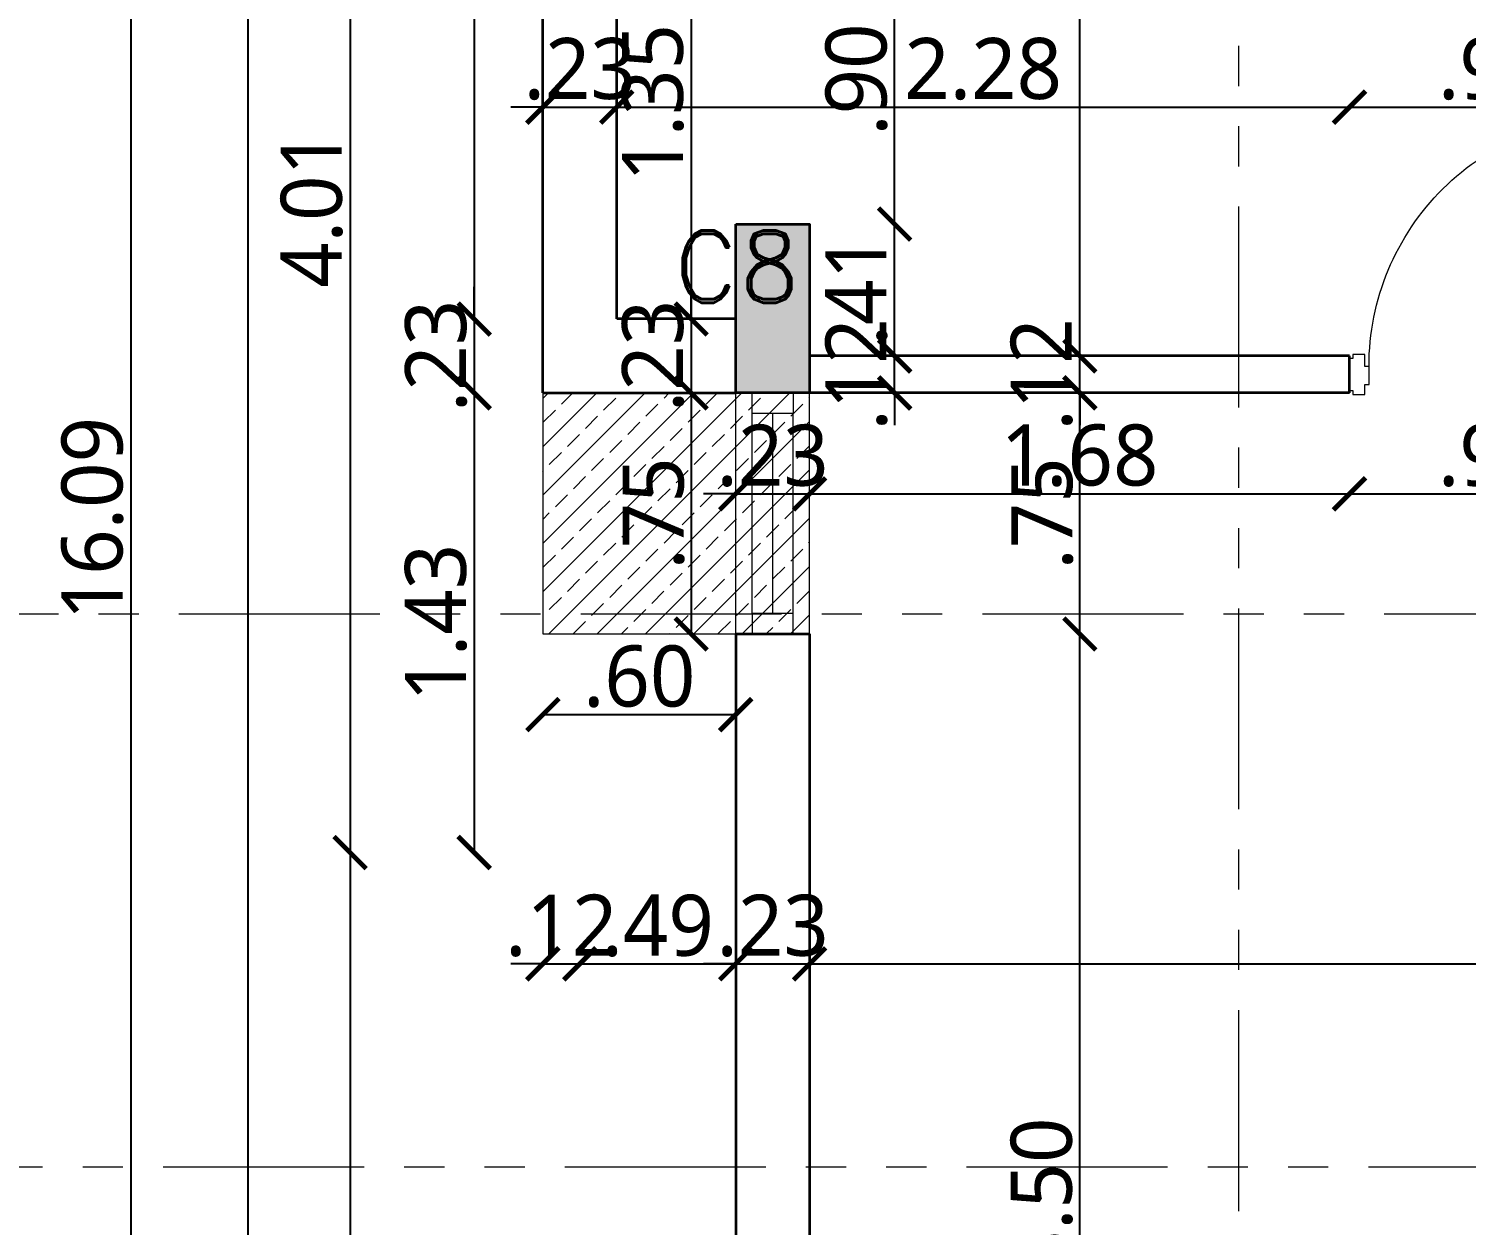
# Model space of a CAD drawing. Extents: x 2450 to 2649, y -7 to 131.
# Drawn here: x 2452.983 to 2457.456, y 115.521 to 119.243 of the extents above; entities that cross this region are included whole.
import ezdxf
from ezdxf.enums import TextEntityAlignment as Align

# ---------------------------------------------------------------- set-up
doc = ezdxf.new("R2010")
doc.units = 0
doc.header["$MEASUREMENT"] = 0
doc.header["$PDMODE"] = 34
doc.linetypes.add('HIDDEN', pattern=[0.375, 0.25, -0.125])
doc.linetypes.add('PHANTOM2', pattern=[1.25, 0.625, -0.125, 0.125, -0.125, 0.125, -0.125])
for name, color, linetype, lineweight in [('COLUMN', 5, 'Continuous', 35), ('DOOR-WINDOW', 35, 'Continuous', 13), ('KRB-R.C.C. COLUMN TEXT', 240, 'Continuous', 0), ('SECTION LINE', 3, 'PHANTOM2', 5), ('WALL', 30, 'Continuous', 35), ('WINDOW-LINE', 25, 'Continuous', 9)]:
    doc.layers.add(name, color=color, linetype=linetype, lineweight=lineweight)
for name, color, linetype, lineweight, true_color in [('COULMN HATCH', 7, 'Continuous', 13, 0xadadad), ('HEATCH BEAM BOTTOM', 7, 'Continuous', 13, 0x92bdc9), ('R.C.C PROJATION', 7, 'HIDDEN', 13, 0xa32900), ('WORKING DIM', 7, 'Continuous', 15, 0x292929)]:
    doc.layers.add(name, color=color, linetype=linetype, lineweight=lineweight, true_color=true_color)
doc.styles.add('ROMAND', font='romand.shx')
doc.styles.get("Standard").update_dxf_attribs({"font": 'malgunsl.ttf'})
doc.dimstyles.new('R07', dxfattribs={"dimtxt": 0.19, "dimasz": 0.1, "dimexe": 0.18, "dimexo": 0.0625, "dimgap": 0.02, "dimtad": 1, "dimzin": 4, "dimdsep": 46, "dimtxsty": 'Standard', "dimblk": 'ARCHTICK', "dimcen": 0, "dimse1": 1, "dimse2": 1, "dimclrd": 256, "dimclre": 48, "dimclrt": 256, "dimadec": 0, "dimazin": 0, "dimtm": 1e-09, "dimtfac": 1, "dimtix": 1, "dimtmove": 1, "dimatfit": 3, "dimfxl": 0.18, "dimtolj": 1, "dimtzin": 0, "dimlwe": 15, "dimarcsym": 0})

# ---------------------------------------------------------------- blocks, each defined once
blk = doc.blocks.new('*U75')
at = {"layer": 'WINDOW-LINE'}
for p, q in [((175536.9, -38744.44), (175536.9, -38715.1)), ((175545.9, -38744.44), (175545.9, -38715.1))]:
    blk.add_line(p, q, dxfattribs=at)
at = {"layer": 'WINDOW-LINE', "color": 35, "true_color": 0x9d754d}
for p, q in [((175538.9, -38741.94), (175538.9, -38717.6)), ((175543.9, -38741.94), (175543.9, -38717.6))]:
    blk.add_line(p, q, dxfattribs=at)
at = {"layer": 'WINDOW-LINE', "color": 4, "true_color": 0x24ffff}
blk.add_line((175541.4, -38741.94), (175541.4, -38717.6), dxfattribs=at)
at = {"layer": 'WINDOW-LINE'}
for points in [[(175536.9, -38715.1), (175545.9, -38715.1), (175545.9, -38715.1), (175536.9, -38715.1)], [(175536.9, -38744.44), (175545.9, -38744.44), (175545.9, -38744.44), (175536.9, -38744.44)]]:
    blk.add_lwpolyline(points, close=True, dxfattribs=at)
at = {"layer": 'WINDOW-LINE', "color": 35, "true_color": 0x9d754d}
for points in [[(175538.9, -38715.1), (175543.9, -38715.1), (175543.9, -38717.6), (175538.9, -38717.6)], [(175538.9, -38744.44), (175543.9, -38744.44), (175543.9, -38741.94), (175538.9, -38741.94)]]:
    blk.add_lwpolyline(points, close=True, dxfattribs=at)
blk = doc.blocks.new('*U14')
at = {"layer": 'DOOR-WINDOW'}
for points in [[(0.0492, 0.804), (0.0492, 0.0263), (0.0605, 0.0263), (0.0605, 0.804), (0.0492, 0.804)], [(0, 0.05), (0, -0.05), (0.0105, -0.05), (0.0105, -0.0625), (0.048, -0.0625), (0.048, -0.0313), (0.0605, -0.0313), (0.0605, 0.025), (0.048, 0.025), (0.048, 0.0625), (0.0105, 0.0625), (0.0105, 0.05)], [(0.9, 0.05), (0.9, -0.05), (0.8895, -0.05), (0.8895, -0.0625), (0.852, -0.0625), (0.852, -0.0313), (0.8395, -0.0313), (0.8395, 0.025), (0.852, 0.025), (0.852, 0.0625), (0.8895, 0.0625), (0.8895, 0.05)]]:
    blk.add_lwpolyline(points, close=True, dxfattribs=at)
blk.add_arc((0.0605, 0.025), 0.779, 360, 90.3667, dxfattribs=at)
blk = doc.blocks.new('_ArchTick')
at = {"color": 0, "linetype": 'ByBlock', "const_width": 0.15}
blk.add_lwpolyline([(-0.5, -0.5), (0.5, 0.5)], dxfattribs=at)
blk = doc.blocks.new('*D3500')
at = {"layer": 'DEFPOINTS', "color": 0, "transparency": 16777216}
for p in [(2454.5828, 116.6802), (2454.6978, 116.6802), (2454.6978, 116.3339)]:
    blk.add_point(p, dxfattribs=at)
at = {"layer": 'WORKING DIM', "lineweight": -2, "transparency": 16777216}
for p, q in [((2454.5828, 116.3339), (2454.4828, 116.3339)), ((2454.5828, 116.3339), (2454.6978, 116.3339)), ((2454.6978, 116.3339), (2454.7978, 116.3339))]:
    blk.add_line(p, q, dxfattribs=at)
at = {"layer": 'WORKING DIM', "lineweight": -2, "transparency": 16777216, "xscale": 0.1, "yscale": 0.1, "zscale": 0.1}
blk.add_blockref('_ArchTick', (2454.5828, 116.3339), dxfattribs=at)
at = {"layer": 'WORKING DIM', "lineweight": -2, "transparency": 16777216, "xscale": 0.1, "yscale": 0.1, "zscale": 0.1, "rotation": 180}
blk.add_blockref('_ArchTick', (2454.6978, 116.3339), dxfattribs=at)
at = {"layer": 'WORKING DIM', "transparency": 16777216, "insert": (2454.6403, 116.4524), "char_height": 0.19, "attachment_point": 5}
blk.add_mtext('\\A1;.12', dxfattribs=at)
blk = doc.blocks.new('*D3501')
at = {"layer": 'DEFPOINTS', "color": 0, "transparency": 16777216}
for p in [(2454.6978, 116.6802), (2455.1828, 116.6802), (2455.1828, 116.3339)]:
    blk.add_point(p, dxfattribs=at)
at = {"layer": 'WORKING DIM', "lineweight": -2, "transparency": 16777216}
blk.add_line((2454.6978, 116.3339), (2455.1828, 116.3339), dxfattribs=at)
at = {"layer": 'WORKING DIM', "lineweight": -2, "transparency": 16777216, "xscale": 0.1, "yscale": 0.1, "zscale": 0.1, "rotation": 180}
blk.add_blockref('_ArchTick', (2454.6978, 116.3339), dxfattribs=at)
at = {"layer": 'WORKING DIM', "lineweight": -2, "transparency": 16777216, "xscale": 0.1, "yscale": 0.1, "zscale": 0.1}
blk.add_blockref('_ArchTick', (2455.1828, 116.3339), dxfattribs=at)
at = {"layer": 'WORKING DIM', "transparency": 16777216, "insert": (2454.9403, 116.4522), "char_height": 0.19, "attachment_point": 5}
blk.add_mtext('\\A1;.49', dxfattribs=at)
blk = doc.blocks.new('*D3502')
at = {"layer": 'DEFPOINTS', "color": 0, "transparency": 16777216}
for p in [(2455.1828, 116.6802), (2455.4128, 116.6802), (2455.4128, 116.3339)]:
    blk.add_point(p, dxfattribs=at)
at = {"layer": 'WORKING DIM', "lineweight": -2, "transparency": 16777216}
for p, q in [((2455.1828, 116.3339), (2455.0828, 116.3339)), ((2455.1828, 116.3339), (2455.4128, 116.3339)), ((2455.4128, 116.3339), (2455.5128, 116.3339))]:
    blk.add_line(p, q, dxfattribs=at)
at = {"layer": 'WORKING DIM', "lineweight": -2, "transparency": 16777216, "xscale": 0.1, "yscale": 0.1, "zscale": 0.1}
blk.add_blockref('_ArchTick', (2455.1828, 116.3339), dxfattribs=at)
at = {"layer": 'WORKING DIM', "lineweight": -2, "transparency": 16777216, "xscale": 0.1, "yscale": 0.1, "zscale": 0.1, "rotation": 180}
blk.add_blockref('_ArchTick', (2455.4128, 116.3339), dxfattribs=at)
at = {"layer": 'WORKING DIM', "transparency": 16777216, "insert": (2455.2978, 116.4522), "char_height": 0.19, "attachment_point": 5}
blk.add_mtext('\\A1;.23', dxfattribs=at)
blk = doc.blocks.new('*D3503')
at = {"layer": 'DEFPOINTS', "color": 0, "transparency": 16777216}
for p in [(2455.4128, 116.6802), (2460.5928, 116.6802), (2460.5928, 116.3339)]:
    blk.add_point(p, dxfattribs=at)
at = {"layer": 'WORKING DIM', "lineweight": -2, "transparency": 16777216}
blk.add_line((2455.4128, 116.3339), (2460.5928, 116.3339), dxfattribs=at)
at = {"layer": 'WORKING DIM', "lineweight": -2, "transparency": 16777216, "xscale": 0.1, "yscale": 0.1, "zscale": 0.1, "rotation": 180}
blk.add_blockref('_ArchTick', (2455.4128, 116.3339), dxfattribs=at)
at = {"layer": 'WORKING DIM', "lineweight": -2, "transparency": 16777216, "xscale": 0.1, "yscale": 0.1, "zscale": 0.1}
blk.add_blockref('_ArchTick', (2460.5928, 116.3339), dxfattribs=at)
at = {"layer": 'WORKING DIM', "transparency": 16777216, "insert": (2458.0028, 116.4527), "char_height": 0.19, "attachment_point": 5}
blk.add_mtext('\\A1;5.18', dxfattribs=at)
blk = doc.blocks.new('*D3517')
at = {"layer": 'DEFPOINTS', "color": 0, "transparency": 16777216}
for p in [(2455.1828, 118.1102), (2455.4128, 118.1102), (2455.4128, 117.7963)]:
    blk.add_point(p, dxfattribs=at)
at = {"layer": 'WORKING DIM', "lineweight": -2, "transparency": 16777216}
for p, q in [((2455.1828, 117.7963), (2455.0828, 117.7963)), ((2455.1828, 117.7963), (2455.4128, 117.7963)), ((2455.4128, 117.7963), (2455.5128, 117.7963))]:
    blk.add_line(p, q, dxfattribs=at)
at = {"layer": 'WORKING DIM', "lineweight": -2, "transparency": 16777216, "xscale": 0.1, "yscale": 0.1, "zscale": 0.1}
blk.add_blockref('_ArchTick', (2455.1828, 117.7963), dxfattribs=at)
at = {"layer": 'WORKING DIM', "lineweight": -2, "transparency": 16777216, "xscale": 0.1, "yscale": 0.1, "zscale": 0.1, "rotation": 180}
blk.add_blockref('_ArchTick', (2455.4128, 117.7963), dxfattribs=at)
at = {"layer": 'WORKING DIM', "transparency": 16777216, "insert": (2455.2978, 117.9146), "char_height": 0.19, "attachment_point": 5}
blk.add_mtext('\\A1;.23', dxfattribs=at)
blk = doc.blocks.new('*D3518')
at = {"layer": 'DEFPOINTS', "color": 0, "transparency": 16777216}
for p in [(2457.0928, 118.1677), (2455.4128, 118.1102), (2457.0928, 117.7963)]:
    blk.add_point(p, dxfattribs=at)
at = {"layer": 'WORKING DIM', "lineweight": -2, "transparency": 16777216}
blk.add_line((2455.4128, 117.7963), (2457.0928, 117.7963), dxfattribs=at)
at = {"layer": 'WORKING DIM', "lineweight": -2, "transparency": 16777216, "xscale": 0.1, "yscale": 0.1, "zscale": 0.1, "rotation": 180}
blk.add_blockref('_ArchTick', (2455.4128, 117.7963), dxfattribs=at)
at = {"layer": 'WORKING DIM', "lineweight": -2, "transparency": 16777216, "xscale": 0.1, "yscale": 0.1, "zscale": 0.1}
blk.add_blockref('_ArchTick', (2457.0928, 117.7963), dxfattribs=at)
at = {"layer": 'WORKING DIM', "transparency": 16777216, "insert": (2456.2528, 117.9151), "char_height": 0.19, "attachment_point": 5}
blk.add_mtext('\\A1;1.68', dxfattribs=at)
blk = doc.blocks.new('*D3519')
at = {"layer": 'DEFPOINTS', "color": 0, "transparency": 16777216}
for p in [(2457.9928, 118.3402), (2457.0928, 118.1677), (2457.9928, 117.7963)]:
    blk.add_point(p, dxfattribs=at)
at = {"layer": 'WORKING DIM', "lineweight": -2, "transparency": 16777216}
blk.add_line((2457.0928, 117.7963), (2457.9928, 117.7963), dxfattribs=at)
at = {"layer": 'WORKING DIM', "lineweight": -2, "transparency": 16777216, "xscale": 0.1, "yscale": 0.1, "zscale": 0.1, "rotation": 180}
blk.add_blockref('_ArchTick', (2457.0928, 117.7963), dxfattribs=at)
at = {"layer": 'WORKING DIM', "lineweight": -2, "transparency": 16777216, "xscale": 0.1, "yscale": 0.1, "zscale": 0.1}
blk.add_blockref('_ArchTick', (2457.9928, 117.7963), dxfattribs=at)
at = {"layer": 'WORKING DIM', "transparency": 16777216, "insert": (2457.5428, 117.9146), "char_height": 0.19, "attachment_point": 5}
blk.add_mtext('\\A1;.90', dxfattribs=at)
blk = doc.blocks.new('*D3532')
at = {"layer": 'DEFPOINTS', "color": 0, "transparency": 16777216}
for p in [(2454.8128, 118.9995), (2454.5828, 118.9411), (2454.8128, 118.9411)]:
    blk.add_point(p, dxfattribs=at)
at = {"layer": 'WORKING DIM', "lineweight": -2, "transparency": 16777216}
for p, q in [((2454.5828, 118.9995), (2454.4828, 118.9995)), ((2454.5828, 118.9995), (2454.8128, 118.9995)), ((2454.8128, 118.9995), (2454.9128, 118.9995))]:
    blk.add_line(p, q, dxfattribs=at)
at = {"layer": 'WORKING DIM', "lineweight": -2, "transparency": 16777216, "xscale": 0.1, "yscale": 0.1, "zscale": 0.1}
blk.add_blockref('_ArchTick', (2454.5828, 118.9995), dxfattribs=at)
at = {"layer": 'WORKING DIM', "lineweight": -2, "transparency": 16777216, "xscale": 0.1, "yscale": 0.1, "zscale": 0.1, "rotation": 180}
blk.add_blockref('_ArchTick', (2454.8128, 118.9995), dxfattribs=at)
at = {"layer": 'WORKING DIM', "transparency": 16777216, "insert": (2454.6978, 119.1178), "char_height": 0.19, "attachment_point": 5}
blk.add_mtext('\\A1;.23', dxfattribs=at)
blk = doc.blocks.new('*D3533')
at = {"layer": 'DEFPOINTS', "color": 0, "transparency": 16777216}
for p in [(2457.0928, 118.9995), (2454.8128, 118.9411), (2457.0928, 118.2896)]:
    blk.add_point(p, dxfattribs=at)
at = {"layer": 'WORKING DIM', "lineweight": -2, "transparency": 16777216}
blk.add_line((2454.8128, 118.9995), (2457.0928, 118.9995), dxfattribs=at)
at = {"layer": 'WORKING DIM', "lineweight": -2, "transparency": 16777216, "xscale": 0.1, "yscale": 0.1, "zscale": 0.1, "rotation": 180}
blk.add_blockref('_ArchTick', (2454.8128, 118.9995), dxfattribs=at)
at = {"layer": 'WORKING DIM', "lineweight": -2, "transparency": 16777216, "xscale": 0.1, "yscale": 0.1, "zscale": 0.1}
blk.add_blockref('_ArchTick', (2457.0928, 118.9995), dxfattribs=at)
at = {"layer": 'WORKING DIM', "transparency": 16777216, "insert": (2455.9528, 119.1178), "char_height": 0.19, "attachment_point": 5}
blk.add_mtext('\\A1;2.28', dxfattribs=at)
blk = doc.blocks.new('*D3534')
at = {"layer": 'DEFPOINTS', "color": 0, "transparency": 16777216}
for p in [(2457.9928, 118.9995), (2457.9928, 118.4621), (2457.0928, 118.2896)]:
    blk.add_point(p, dxfattribs=at)
at = {"layer": 'WORKING DIM', "lineweight": -2, "transparency": 16777216}
blk.add_line((2457.0928, 118.9995), (2457.9928, 118.9995), dxfattribs=at)
at = {"layer": 'WORKING DIM', "lineweight": -2, "transparency": 16777216, "xscale": 0.1, "yscale": 0.1, "zscale": 0.1, "rotation": 180}
blk.add_blockref('_ArchTick', (2457.0928, 118.9995), dxfattribs=at)
at = {"layer": 'WORKING DIM', "lineweight": -2, "transparency": 16777216, "xscale": 0.1, "yscale": 0.1, "zscale": 0.1}
blk.add_blockref('_ArchTick', (2457.9928, 118.9995), dxfattribs=at)
at = {"layer": 'WORKING DIM', "transparency": 16777216, "insert": (2457.5428, 119.1178), "char_height": 0.19, "attachment_point": 5}
blk.add_mtext('\\A1;.90', dxfattribs=at)
blk = doc.blocks.new('*D3593')
at = {"layer": 'DEFPOINTS', "color": 0, "transparency": 16777216}
for p in [(2455.4128, 120.6852), (2454.3693, 118.3402), (2454.8128, 118.3402)]:
    blk.add_point(p, dxfattribs=at)
at = {"layer": 'WORKING DIM', "lineweight": -2, "transparency": 16777216}
blk.add_line((2454.3693, 120.6852), (2454.3693, 118.3402), dxfattribs=at)
at = {"layer": 'WORKING DIM', "lineweight": -2, "transparency": 16777216, "xscale": 0.1, "yscale": 0.1, "zscale": 0.1}
for p, rotation in [((2454.3693, 120.6852), 90), ((2454.3693, 118.3402), 270)]:
    blk.add_blockref('_ArchTick', p, dxfattribs=dict(at, rotation=rotation))
at = {"layer": 'WORKING DIM', "transparency": 16777216, "insert": (2454.251, 119.5127), "char_height": 0.19, "attachment_point": 5, "rotation": 90}
blk.add_mtext('\\A1;2.35', dxfattribs=at)
blk = doc.blocks.new('*D3594')
at = {"layer": 'DEFPOINTS', "color": 0, "transparency": 16777216}
for p in [(2454.8128, 118.3402), (2454.3693, 118.1102), (2454.8128, 118.1102)]:
    blk.add_point(p, dxfattribs=at)
at = {"layer": 'WORKING DIM', "lineweight": -2, "transparency": 16777216}
for p, q in [((2454.3693, 118.3402), (2454.3693, 118.4402)), ((2454.3693, 118.3402), (2454.3693, 118.1102)), ((2454.3693, 118.1102), (2454.3693, 118.0102))]:
    blk.add_line(p, q, dxfattribs=at)
at = {"layer": 'WORKING DIM', "lineweight": -2, "transparency": 16777216, "xscale": 0.1, "yscale": 0.1, "zscale": 0.1}
for p, rotation in [((2454.3693, 118.3402), 270), ((2454.3693, 118.1102), 90)]:
    blk.add_blockref('_ArchTick', p, dxfattribs=dict(at, rotation=rotation))
at = {"layer": 'WORKING DIM', "transparency": 16777216, "insert": (2454.251, 118.2252), "char_height": 0.19, "attachment_point": 5, "rotation": 90}
blk.add_mtext('\\A1;.23', dxfattribs=at)
blk = doc.blocks.new('*D3595')
at = {"layer": 'DEFPOINTS', "color": 0, "transparency": 16777216}
for p in [(2454.8128, 118.1102), (2454.3693, 116.6802), (2454.5828, 116.6802)]:
    blk.add_point(p, dxfattribs=at)
at = {"layer": 'WORKING DIM', "lineweight": -2, "transparency": 16777216}
blk.add_line((2454.3693, 118.1102), (2454.3693, 116.6802), dxfattribs=at)
at = {"layer": 'WORKING DIM', "lineweight": -2, "transparency": 16777216, "xscale": 0.1, "yscale": 0.1, "zscale": 0.1}
for p, rotation in [((2454.3693, 118.1102), 90), ((2454.3693, 116.6802), 270)]:
    blk.add_blockref('_ArchTick', p, dxfattribs=dict(at, rotation=rotation))
at = {"layer": 'WORKING DIM', "transparency": 16777216, "insert": (2454.2505, 117.3952), "char_height": 0.19, "attachment_point": 5, "rotation": 90}
blk.add_mtext('\\A1;1.43', dxfattribs=at)
blk = doc.blocks.new('*D3597')
at = {"layer": 'DEFPOINTS', "color": 0, "transparency": 16777216}
for p in [(2455.1828, 120.6852), (2453.9831, 116.6802), (2454.5828, 116.6802)]:
    blk.add_point(p, dxfattribs=at)
at = {"layer": 'WORKING DIM', "lineweight": -2, "transparency": 16777216}
blk.add_line((2453.9831, 120.6852), (2453.9831, 116.6802), dxfattribs=at)
at = {"layer": 'WORKING DIM', "lineweight": -2, "transparency": 16777216, "xscale": 0.1, "yscale": 0.1, "zscale": 0.1}
for p, rotation in [((2453.9831, 120.6852), 90), ((2453.9831, 116.6802), 270)]:
    blk.add_blockref('_ArchTick', p, dxfattribs=dict(at, rotation=rotation))
at = {"layer": 'WORKING DIM', "transparency": 16777216, "insert": (2453.8642, 118.6827), "char_height": 0.19, "attachment_point": 5, "rotation": 90}
blk.add_mtext('\\A1;4.01', dxfattribs=at)
blk = doc.blocks.new('*D3598')
at = {"layer": 'DEFPOINTS', "color": 0, "transparency": 16777216}
for p in [(2454.5828, 116.6802), (2453.9831, 113.6302), (2455.1828, 113.6302)]:
    blk.add_point(p, dxfattribs=at)
at = {"layer": 'WORKING DIM', "lineweight": -2, "transparency": 16777216}
blk.add_line((2453.9831, 116.6802), (2453.9831, 113.6302), dxfattribs=at)
at = {"layer": 'WORKING DIM', "lineweight": -2, "transparency": 16777216, "xscale": 0.1, "yscale": 0.1, "zscale": 0.1}
for p, rotation in [((2453.9831, 116.6802), 90), ((2453.9831, 113.6302), 270)]:
    blk.add_blockref('_ArchTick', p, dxfattribs=dict(at, rotation=rotation))
at = {"layer": 'WORKING DIM', "transparency": 16777216, "insert": (2453.8648, 115.1552), "char_height": 0.19, "attachment_point": 5, "rotation": 90}
blk.add_mtext('\\A1;3.05', dxfattribs=at)
blk = doc.blocks.new('*D3600')
at = {"layer": 'DEFPOINTS', "color": 0, "transparency": 16777216}
for p in [(2455.1828, 125.7632), (2453.6653, 113.6302), (2455.1828, 113.6302)]:
    blk.add_point(p, dxfattribs=at)
at = {"layer": 'WORKING DIM', "lineweight": -2, "transparency": 16777216}
blk.add_line((2453.6653, 125.7632), (2453.6653, 113.6302), dxfattribs=at)
at = {"layer": 'WORKING DIM', "lineweight": -2, "transparency": 16777216, "xscale": 0.1, "yscale": 0.1, "zscale": 0.1}
for p, rotation in [((2453.6653, 125.7632), 90), ((2453.6653, 113.6302), 270)]:
    blk.add_blockref('_ArchTick', p, dxfattribs=dict(at, rotation=rotation))
at = {"layer": 'WORKING DIM', "transparency": 16777216, "insert": (2453.5465, 119.6967), "char_height": 0.19, "attachment_point": 5, "rotation": 90}
blk.add_mtext('\\A1;12.13', dxfattribs=at)
blk = doc.blocks.new('*D3411')
at = {"layer": 'DEFPOINTS', "color": 0, "transparency": 16777216}
for p in [(2454.8128, 119.6852), (2455.0443, 118.3402), (2455.1828, 118.3402)]:
    blk.add_point(p, dxfattribs=at)
at = {"layer": 'WORKING DIM', "lineweight": -2, "transparency": 16777216}
blk.add_line((2455.0443, 119.6852), (2455.0443, 118.3402), dxfattribs=at)
at = {"layer": 'WORKING DIM', "lineweight": -2, "transparency": 16777216, "xscale": 0.1, "yscale": 0.1, "zscale": 0.1}
for p, rotation in [((2455.0443, 119.6852), 90), ((2455.0443, 118.3402), 270)]:
    blk.add_blockref('_ArchTick', p, dxfattribs=dict(at, rotation=rotation))
at = {"layer": 'WORKING DIM', "transparency": 16777216, "insert": (2454.9255, 119.0127), "char_height": 0.19, "attachment_point": 5, "rotation": 90}
blk.add_mtext('\\A1;1.35', dxfattribs=at)
blk = doc.blocks.new('*D3412')
at = {"layer": 'DEFPOINTS', "color": 0, "transparency": 16777216}
for p in [(2455.1828, 118.3402), (2455.0443, 118.1102), (2455.1828, 118.1102)]:
    blk.add_point(p, dxfattribs=at)
at = {"layer": 'WORKING DIM', "lineweight": -2, "transparency": 16777216}
for p, q in [((2455.0443, 118.3402), (2455.0443, 118.4402)), ((2455.0443, 118.3402), (2455.0443, 118.1102)), ((2455.0443, 118.1102), (2455.0443, 118.0102))]:
    blk.add_line(p, q, dxfattribs=at)
at = {"layer": 'WORKING DIM', "lineweight": -2, "transparency": 16777216, "xscale": 0.1, "yscale": 0.1, "zscale": 0.1}
for p, rotation in [((2455.0443, 118.3402), 270), ((2455.0443, 118.1102), 90)]:
    blk.add_blockref('_ArchTick', p, dxfattribs=dict(at, rotation=rotation))
at = {"layer": 'WORKING DIM', "transparency": 16777216, "insert": (2454.926, 118.2252), "char_height": 0.19, "attachment_point": 5, "rotation": 90}
blk.add_mtext('\\A1;.23', dxfattribs=at)
blk = doc.blocks.new('*D3413')
at = {"layer": 'DEFPOINTS', "color": 0, "transparency": 16777216}
for p in [(2455.1828, 118.1102), (2455.0443, 117.3602), (2455.1828, 117.3602)]:
    blk.add_point(p, dxfattribs=at)
at = {"layer": 'WORKING DIM', "lineweight": -2, "transparency": 16777216}
blk.add_line((2455.0443, 118.1102), (2455.0443, 117.3602), dxfattribs=at)
at = {"layer": 'WORKING DIM', "lineweight": -2, "transparency": 16777216, "xscale": 0.1, "yscale": 0.1, "zscale": 0.1}
for p, rotation in [((2455.0443, 118.1102), 90), ((2455.0443, 117.3602), 270)]:
    blk.add_blockref('_ArchTick', p, dxfattribs=dict(at, rotation=rotation))
at = {"layer": 'WORKING DIM', "transparency": 16777216, "insert": (2454.9277, 117.7352), "char_height": 0.19, "attachment_point": 5, "rotation": 90}
blk.add_mtext('\\A1;.75', dxfattribs=at)
blk = doc.blocks.new('*D3416')
at = {"layer": 'DEFPOINTS', "color": 0, "transparency": 16777216}
for p in [(2455.4128, 117.3602), (2456.2537, 117.3602), (2455.8605, 113.8602)]:
    blk.add_point(p, dxfattribs=at)
at = {"layer": 'WORKING DIM', "lineweight": -2, "transparency": 16777216}
blk.add_line((2456.2537, 113.8602), (2456.2537, 117.3602), dxfattribs=at)
at = {"layer": 'WORKING DIM', "lineweight": -2, "transparency": 16777216, "xscale": 0.1, "yscale": 0.1, "zscale": 0.1}
for p, rotation in [((2456.2537, 117.3602), 90), ((2456.2537, 113.8602), 270)]:
    blk.add_blockref('_ArchTick', p, dxfattribs=dict(at, rotation=rotation))
at = {"layer": 'WORKING DIM', "transparency": 16777216, "insert": (2456.1354, 115.6102), "char_height": 0.19, "attachment_point": 5, "rotation": 90}
blk.add_mtext('\\A1;3.50', dxfattribs=at)
blk = doc.blocks.new('*D3417')
at = {"layer": 'DEFPOINTS', "color": 0, "transparency": 16777216}
for p in [(2455.4128, 118.1102), (2456.2537, 118.1102), (2455.4128, 117.3602)]:
    blk.add_point(p, dxfattribs=at)
at = {"layer": 'WORKING DIM', "lineweight": -2, "transparency": 16777216}
blk.add_line((2456.2537, 117.3602), (2456.2537, 118.1102), dxfattribs=at)
at = {"layer": 'WORKING DIM', "lineweight": -2, "transparency": 16777216, "xscale": 0.1, "yscale": 0.1, "zscale": 0.1}
for p, rotation in [((2456.2537, 118.1102), 90), ((2456.2537, 117.3602), 270)]:
    blk.add_blockref('_ArchTick', p, dxfattribs=dict(at, rotation=rotation))
at = {"layer": 'WORKING DIM', "transparency": 16777216, "insert": (2456.137, 117.7352), "char_height": 0.19, "attachment_point": 5, "rotation": 90}
blk.add_mtext('\\A1;.75', dxfattribs=at)
blk = doc.blocks.new('*D3418')
at = {"layer": 'DEFPOINTS', "color": 0, "transparency": 16777216}
for p in [(2455.4128, 118.2252), (2456.2537, 118.2252), (2455.4128, 118.1102)]:
    blk.add_point(p, dxfattribs=at)
at = {"layer": 'WORKING DIM', "lineweight": -2, "transparency": 16777216}
for p, q in [((2456.2537, 118.2252), (2456.2537, 118.3252)), ((2456.2537, 118.1102), (2456.2537, 118.2252)), ((2456.2537, 118.1102), (2456.2537, 118.0102))]:
    blk.add_line(p, q, dxfattribs=at)
at = {"layer": 'WORKING DIM', "lineweight": -2, "transparency": 16777216, "xscale": 0.1, "yscale": 0.1, "zscale": 0.1}
for p, rotation in [((2456.2537, 118.2252), 270), ((2456.2537, 118.1102), 90)]:
    blk.add_blockref('_ArchTick', p, dxfattribs=dict(at, rotation=rotation))
at = {"layer": 'WORKING DIM', "transparency": 16777216, "insert": (2456.1352, 118.1677), "char_height": 0.19, "attachment_point": 5, "rotation": 90}
blk.add_mtext('\\A1;.12', dxfattribs=at)
blk = doc.blocks.new('*D3419')
at = {"layer": 'DEFPOINTS', "color": 0, "transparency": 16777216}
for p in [(2455.4952, 120.5702), (2456.2537, 120.5702), (2455.4128, 118.2252)]:
    blk.add_point(p, dxfattribs=at)
at = {"layer": 'WORKING DIM', "lineweight": -2, "transparency": 16777216}
blk.add_line((2456.2537, 118.2252), (2456.2537, 120.5702), dxfattribs=at)
at = {"layer": 'WORKING DIM', "lineweight": -2, "transparency": 16777216, "xscale": 0.1, "yscale": 0.1, "zscale": 0.1}
for p, rotation in [((2456.2537, 120.5702), 90), ((2456.2537, 118.2252), 270)]:
    blk.add_blockref('_ArchTick', p, dxfattribs=dict(at, rotation=rotation))
at = {"layer": 'WORKING DIM', "transparency": 16777216, "insert": (2456.1354, 119.9239), "char_height": 0.19, "attachment_point": 5, "rotation": 90}
blk.add_mtext('\\A1;2.35', dxfattribs=at)
blk = doc.blocks.new('*D3423')
at = {"layer": 'DEFPOINTS', "color": 0, "transparency": 16777216}
for p in [(2455.4128, 118.2252), (2455.6773, 118.2252), (2455.4128, 118.1102)]:
    blk.add_point(p, dxfattribs=at)
at = {"layer": 'WORKING DIM', "lineweight": -2, "transparency": 16777216}
for p, q in [((2455.6773, 118.2252), (2455.6773, 118.3252)), ((2455.6773, 118.1102), (2455.6773, 118.2252)), ((2455.6773, 118.1102), (2455.6773, 118.0102))]:
    blk.add_line(p, q, dxfattribs=at)
at = {"layer": 'WORKING DIM', "lineweight": -2, "transparency": 16777216, "xscale": 0.1, "yscale": 0.1, "zscale": 0.1}
for p, rotation in [((2455.6773, 118.2252), 270), ((2455.6773, 118.1102), 90)]:
    blk.add_blockref('_ArchTick', p, dxfattribs=dict(at, rotation=rotation))
at = {"layer": 'WORKING DIM', "transparency": 16777216, "insert": (2455.5588, 118.1677), "char_height": 0.19, "attachment_point": 5, "rotation": 90}
blk.add_mtext('\\A1;.12', dxfattribs=at)
blk = doc.blocks.new('*D3424')
at = {"layer": 'DEFPOINTS', "color": 0, "transparency": 16777216}
for p in [(2455.4128, 118.6352), (2455.6773, 118.6352), (2455.4128, 118.2252)]:
    blk.add_point(p, dxfattribs=at)
at = {"layer": 'WORKING DIM', "lineweight": -2, "transparency": 16777216}
blk.add_line((2455.6773, 118.2252), (2455.6773, 118.6352), dxfattribs=at)
at = {"layer": 'WORKING DIM', "lineweight": -2, "transparency": 16777216, "xscale": 0.1, "yscale": 0.1, "zscale": 0.1}
for p, rotation in [((2455.6773, 118.6352), 90), ((2455.6773, 118.2252), 270)]:
    blk.add_blockref('_ArchTick', p, dxfattribs=dict(at, rotation=rotation))
at = {"layer": 'WORKING DIM', "transparency": 16777216, "insert": (2455.5588, 118.4302), "char_height": 0.19, "attachment_point": 5, "rotation": 90}
blk.add_mtext('\\A1;.41', dxfattribs=at)
blk = doc.blocks.new('*D3425')
at = {"layer": 'DEFPOINTS', "color": 0, "transparency": 16777216}
for p in [(2455.4128, 119.5352), (2455.6773, 119.5352), (2455.4128, 118.6352)]:
    blk.add_point(p, dxfattribs=at)
at = {"layer": 'WORKING DIM', "lineweight": -2, "transparency": 16777216}
blk.add_line((2455.6773, 118.6352), (2455.6773, 119.5352), dxfattribs=at)
at = {"layer": 'WORKING DIM', "lineweight": -2, "transparency": 16777216, "xscale": 0.1, "yscale": 0.1, "zscale": 0.1}
for p, rotation in [((2455.6773, 119.5352), 90), ((2455.6773, 118.6352), 270)]:
    blk.add_blockref('_ArchTick', p, dxfattribs=dict(at, rotation=rotation))
at = {"layer": 'WORKING DIM', "transparency": 16777216, "insert": (2455.559, 119.0852), "char_height": 0.19, "attachment_point": 5, "rotation": 90}
blk.add_mtext('\\A1;.90', dxfattribs=at)
blk = doc.blocks.new('*D3621')
at = {"layer": 'DEFPOINTS', "color": 0, "transparency": 16777216}
for p in [(2454.5828, 118.1102), (2455.1828, 118.1102), (2455.1828, 117.1093)]:
    blk.add_point(p, dxfattribs=at)
at = {"layer": 'WORKING DIM', "lineweight": -2, "transparency": 16777216}
blk.add_line((2454.5828, 117.1093), (2455.1828, 117.1093), dxfattribs=at)
at = {"layer": 'WORKING DIM', "lineweight": -2, "transparency": 16777216, "xscale": 0.1, "yscale": 0.1, "zscale": 0.1, "rotation": 180}
blk.add_blockref('_ArchTick', (2454.5828, 117.1093), dxfattribs=at)
at = {"layer": 'WORKING DIM', "lineweight": -2, "transparency": 16777216, "xscale": 0.1, "yscale": 0.1, "zscale": 0.1}
blk.add_blockref('_ArchTick', (2455.1828, 117.1093), dxfattribs=at)
at = {"layer": 'WORKING DIM', "transparency": 16777216, "insert": (2454.8828, 117.2276), "char_height": 0.19, "attachment_point": 5}
blk.add_mtext('\\A1;.60', dxfattribs=at)
blk = doc.blocks.new('*D3839')
at = {"layer": 'DEFPOINTS', "color": 0, "transparency": 16777216}
for p in [(2455.1828, 125.7632), (2453.3007, 109.6752), (2464.4701, 109.6752)]:
    blk.add_point(p, dxfattribs=at)
at = {"layer": 'WORKING DIM', "lineweight": -2, "transparency": 16777216}
blk.add_line((2453.3007, 125.7632), (2453.3007, 109.6752), dxfattribs=at)
at = {"layer": 'WORKING DIM', "lineweight": -2, "transparency": 16777216, "xscale": 0.1, "yscale": 0.1, "zscale": 0.1}
for p, rotation in [((2453.3007, 125.7632), 90), ((2453.3007, 109.6752), 270)]:
    blk.add_blockref('_ArchTick', p, dxfattribs=dict(at, rotation=rotation))
at = {"layer": 'WORKING DIM', "transparency": 16777216, "insert": (2453.1819, 117.7192), "char_height": 0.19, "attachment_point": 5, "rotation": 90}
blk.add_mtext('\\A1;16.09', dxfattribs=at)

msp = doc.modelspace()

# ---------------------------------------------------------------- hatches: boundary and pattern name
at = {"layer": 'COULMN HATCH', "ltscale": 0.001}
h = msp.add_hatch(color=256, dxfattribs=at)
h.dxf.hatch_style = 1
h.paths.add_polyline_path([(2460.5928, 125.1652), (2460.8228, 125.1652), (2460.8228, 124.6402), (2460.5928, 124.6402)])
h.paths.add_polyline_path([(2455.1828, 125.4602), (2455.4128, 125.4602), (2455.4128, 124.9352), (2455.1828, 124.9352)])
h.paths.add_polyline_path([(2460.8228, 120.4552), (2460.5928, 120.4552), (2460.5928, 121.2052), (2460.8228, 121.2052)])
h.paths.add_polyline_path([(2455.1828, 120.6852), (2455.4128, 120.6852), (2455.4128, 120.0852), (2455.1828, 120.0852)])
h.paths.add_polyline_path([(2460.8228, 117.8102), (2460.5928, 117.8102), (2460.5928, 118.5602), (2460.8228, 118.5602)])
h.paths.add_polyline_path([(2455.1828, 118.6352), (2455.4128, 118.6352), (2455.4128, 118.1102), (2455.1828, 118.1102)])
h.paths.add_polyline_path([(2460.5928, 114.2302), (2460.8228, 114.2302), (2460.8228, 113.6302), (2460.5928, 113.6302)])
h.paths.add_polyline_path([(2455.7828, 113.8602), (2455.7828, 113.6302), (2455.1828, 113.6302), (2455.1828, 113.8602)])
h.paths.add_polyline_path([(2465.2201, 115.0852), (2465.2201, 114.8552), (2464.4701, 114.8552), (2464.4701, 115.0852)])
h.paths.add_polyline_path([(2464.4701, 110.8752), (2464.7001, 110.8752), (2464.7001, 110.2752), (2464.4701, 110.2752)])
h.paths.add_polyline_path([(2472.8201, 115.0852), (2473.0501, 115.0852), (2473.0501, 114.5602), (2472.8201, 114.5602)])
h.paths.add_polyline_path([(2470.1301, 115.0852), (2470.1301, 114.8552), (2469.5301, 114.8552), (2469.5301, 115.0852)])
h.paths.add_polyline_path([(2469.9001, 110.8752), (2470.1301, 110.8752), (2470.1301, 110.2752), (2469.9001, 110.2752)])
h.paths.add_polyline_path([(2473.0501, 124.2002), (2472.8201, 124.2002), (2472.8201, 124.7252), (2473.0501, 124.7252)])
h.paths.add_polyline_path([(2472.8201, 121.0552), (2473.0501, 121.0552), (2473.0501, 120.4552), (2472.8201, 120.4552)])
h.paths.add_polyline_path([(2468.0201, 124.9452), (2468.0201, 124.4952), (2468.2501, 124.4952), (2468.2501, 124.9452)])
h.paths.add_polyline_path([(2463.5601, 124.7252), (2463.5601, 124.4952), (2463.0351, 124.4952), (2463.0351, 124.7252)])
h.paths.add_polyline_path([(2467.7201, 120.4552), (2467.7201, 120.6852), (2468.4701, 120.6852), (2468.4701, 120.4552)])
h.paths.add_polyline_path([(2463.1501, 120.4552), (2462.9201, 120.4552), (2462.9201, 121.2052), (2463.1501, 121.2052)])
at = {"layer": 'HEATCH BEAM BOTTOM', "ltscale": 10}
h = msp.add_hatch(dxfattribs=at)
h.set_pattern_fill('ANSI33', color=256, scale=0.424953)
h.set_pattern_definition([(45, (522.84511, 171.37396), (-0.075121827, 0.075121827), []), (45, (522.92023, 171.37396), (-0.075121827, 0.075121827), [0.0531191533, -0.0265595766])])
h.paths.add_polyline_path([(2454.5828, 117.3602), (2455.4128, 117.3602), (2455.4128, 118.1102), (2454.5828, 118.1102)])

# ---------------------------------------------------------------- linework, layer by layer
at = {"layer": 'COLUMN'}
msp.add_lwpolyline([(2455.1828, 118.6352), (2455.4128, 118.6352), (2455.4128, 118.1102), (2455.1828, 118.1102)], close=True, dxfattribs=at)
at = {"layer": 'HEATCH BEAM BOTTOM'}
msp.add_lwpolyline([(2454.5828, 117.3602), (2455.4128, 117.3602), (2455.4128, 118.1102), (2454.5828, 118.1102)], close=True, dxfattribs=at)
at = {"layer": 'R.C.C PROJATION'}
for p, q in [((2454.5828, 118.1102), (2454.5828, 117.3602)), ((2454.5828, 117.3602), (2455.1828, 117.3602))]:
    msp.add_line(p, q, dxfattribs=at)
at = {"layer": 'SECTION LINE'}
for points in [[(2455.7254, 105.5649), (2456.7481, 105.5649), (2456.7481, 130.0041), (2455.7254, 130.0041)], [(2450.9507, 118.2952), (2450.9507, 117.4224), (2477.4606, 117.4224), (2477.4606, 118.3033)], [(2450.9014, 116.5756), (2450.9014, 115.7028), (2477.4113, 115.7028), (2477.4113, 116.5837)]]:
    msp.add_lwpolyline(points, dxfattribs=at)
at = {"layer": 'WALL'}
for p, q in [((2454.5828, 118.1102), (2454.5828, 120.6852)), ((2454.8128, 118.3402), (2454.8128, 119.9152)), ((2455.1828, 118.3402), (2454.8128, 118.3402)), ((2457.0928, 118.2252), (2455.4128, 118.2252)), ((2457.0928, 118.1102), (2457.0928, 118.2252)), ((2454.5828, 118.1102), (2455.1828, 118.1102)), ((2457.0928, 118.1102), (2455.1828, 118.1102)), ((2455.1828, 117.3602), (2455.1828, 113.8602)), ((2455.1828, 117.3602), (2455.4128, 117.3602)), ((2455.4128, 117.3602), (2455.4128, 113.8602))]:
    msp.add_line(p, q, dxfattribs=at)

# ---------------------------------------------------------------- block references
at = {"layer": 'DOOR-WINDOW', "xscale": 0.02555555555552771, "yscale": 0.02555555555552771, "zscale": 0.02555555555552771}
msp.add_blockref('*U75', (-2030.7601, 1107.496), dxfattribs=at)
at = {"layer": 'WINDOW-LINE', "xscale": -1}
msp.add_blockref('*U14', (2457.9928, 118.1677), dxfattribs=at)

# ---------------------------------------------------------------- texts
at = {"layer": 'KRB-R.C.C. COLUMN TEXT', "style": 'ROMAND'}
msp.add_text('C8', height=0.225, dxfattribs=at).set_placement((2455.1871, 118.3908), align=Align.CENTER)

# ---------------------------------------------------------------- dimensions: what is measured, and where the dimension line sits
at = {"layer": 'WORKING DIM'}
for base, p1, p2, picture, middle in [((2453.3007, 109.6752), (2455.1828, 125.7632), (2464.4701, 109.6752), '*D3839', (2453.1819, 117.7192)), ((2453.6653, 113.6302), (2455.1828, 125.7632), (2455.1828, 113.6302), '*D3600', (2453.5465, 119.6967)), ((2453.9830576906, 116.6802378884), (2455.1828431105, 120.6852378884), (2454.5828431105, 116.6802378884), '*D3597', (2453.8642473575, 118.6827378884)), ((2454.3693274688, 118.3402378884), (2455.4128431105, 120.6852378884), (2454.8128431105, 118.3402378884), '*D3593', (2454.251033791, 119.5127378884)), ((2455.0443148091, 118.3402378884), (2454.8128431105, 119.6852378884), (2455.1828431105, 118.3402378884), '*D3411', (2454.925504476, 119.0127378884)), ((2455.6773, 119.5352), (2455.4128, 118.6352), (2455.4128, 119.5352), '*D3425', (2455.559, 119.0852)), ((2455.6773, 118.6352), (2455.4128, 118.2252), (2455.4128, 118.6352), '*D3424', (2455.5588, 118.4302)), ((2454.3693, 118.1102), (2454.8128, 118.3402), (2454.8128, 118.1102), '*D3594', (2454.251, 118.2252)), ((2455.0443, 118.1102), (2455.1828, 118.3402), (2455.1828, 118.1102), '*D3412', (2454.926, 118.2252)), ((2456.253659581, 118.2252378884), (2455.4128431105, 118.1102378884), (2455.4128431105, 118.2252378884), '*D3418', (2456.1351721574, 118.1677378884)), ((2455.6773369738, 118.2252378884), (2455.4128431105, 118.1102378884), (2455.4128431105, 118.2252378884), '*D3423', (2455.5588495503, 118.1677378884)), ((2454.3693, 116.6802), (2454.8128, 118.1102), (2454.5828, 116.6802), '*D3595', (2454.2505, 117.3952)), ((2455.0443, 117.3602), (2455.1828, 118.1102), (2455.1828, 117.3602), '*D3413', (2454.9277, 117.7352)), ((2456.2537, 118.1102), (2455.4128, 117.3602), (2455.4128, 118.1102), '*D3417', (2456.137, 117.7352)), ((2456.2537, 117.3602), (2455.8605, 113.8602), (2455.4128, 117.3602), '*D3416', (2456.1354, 115.6102)), ((2453.9831, 113.6302), (2454.5828, 116.6802), (2455.1828, 113.6302), '*D3598', (2453.8648, 115.1552))]:
    dim = msp.add_linear_dim(base=base, p1=p1, p2=p2, angle=90, dimstyle='R07', override={"dimpost": '\\X'}, dxfattribs=at)
    dim.commit()
    dim.dimension.update_dxf_attribs({"geometry": picture, "text_midpoint": middle})
dim = msp.add_linear_dim(base=(2456.253659581, 120.5702378884), p1=(2455.4128431105, 118.2252378884), p2=(2455.495230985, 120.5702378884), angle=90, dimstyle='R07', override={"dimpost": '\\X'}, dxfattribs=at)
dim.commit()
dim.dimension.update_dxf_attribs({"geometry": '*D3419', "text_midpoint": (2456.253659581, 119.9239243059), "dimtype": 160})
for base, p1, p2, picture, middle in [((2454.8128, 118.9995), (2454.5828, 118.9411), (2454.8128, 118.9411), '*D3532', (2454.6978, 119.1178)), ((2457.0928, 118.9995), (2454.8128, 118.9411), (2457.0928, 118.2896), '*D3533', (2455.9528, 119.1178)), ((2457.9928, 118.9995), (2457.0928, 118.2896), (2457.9928, 118.4621), '*D3534', (2457.5428, 119.1178)), ((2457.9928, 117.7963), (2457.0928, 118.1677), (2457.9928, 118.3402), '*D3519', (2457.5428, 117.9146)), ((2457.0928, 117.7963), (2455.4128, 118.1102), (2457.0928, 118.1677), '*D3518', (2456.2528, 117.9151)), ((2455.1828, 117.1093), (2454.5828, 118.1102), (2455.1828, 118.1102), '*D3621', (2454.8828, 117.2276)), ((2455.4128, 117.7963), (2455.1828, 118.1102), (2455.4128, 118.1102), '*D3517', (2455.2978, 117.9146)), ((2454.6978431105, 116.3339292181), (2454.5828431105, 116.6802378884), (2454.6978431105, 116.6802378884), '*D3500', (2454.6403431105, 116.4524166416)), ((2455.1828431105, 116.3339292181), (2454.6978431105, 116.6802378884), (2455.1828431105, 116.6802378884), '*D3501', (2454.9403431105, 116.4521583139)), ((2455.4128, 116.3339), (2455.1828, 116.6802), (2455.4128, 116.6802), '*D3502', (2455.2978, 116.4522)), ((2460.5928, 116.3339), (2455.4128, 116.6802), (2460.5928, 116.6802), '*D3503', (2458.0028, 116.4527))]:
    dim = msp.add_linear_dim(base=base, p1=p1, p2=p2, dimstyle='R07', override={"dimpost": '\\X'}, dxfattribs=at)
    dim.commit()
    dim.dimension.update_dxf_attribs({"geometry": picture, "text_midpoint": middle})

doc.saveas('drawing.dxf')
